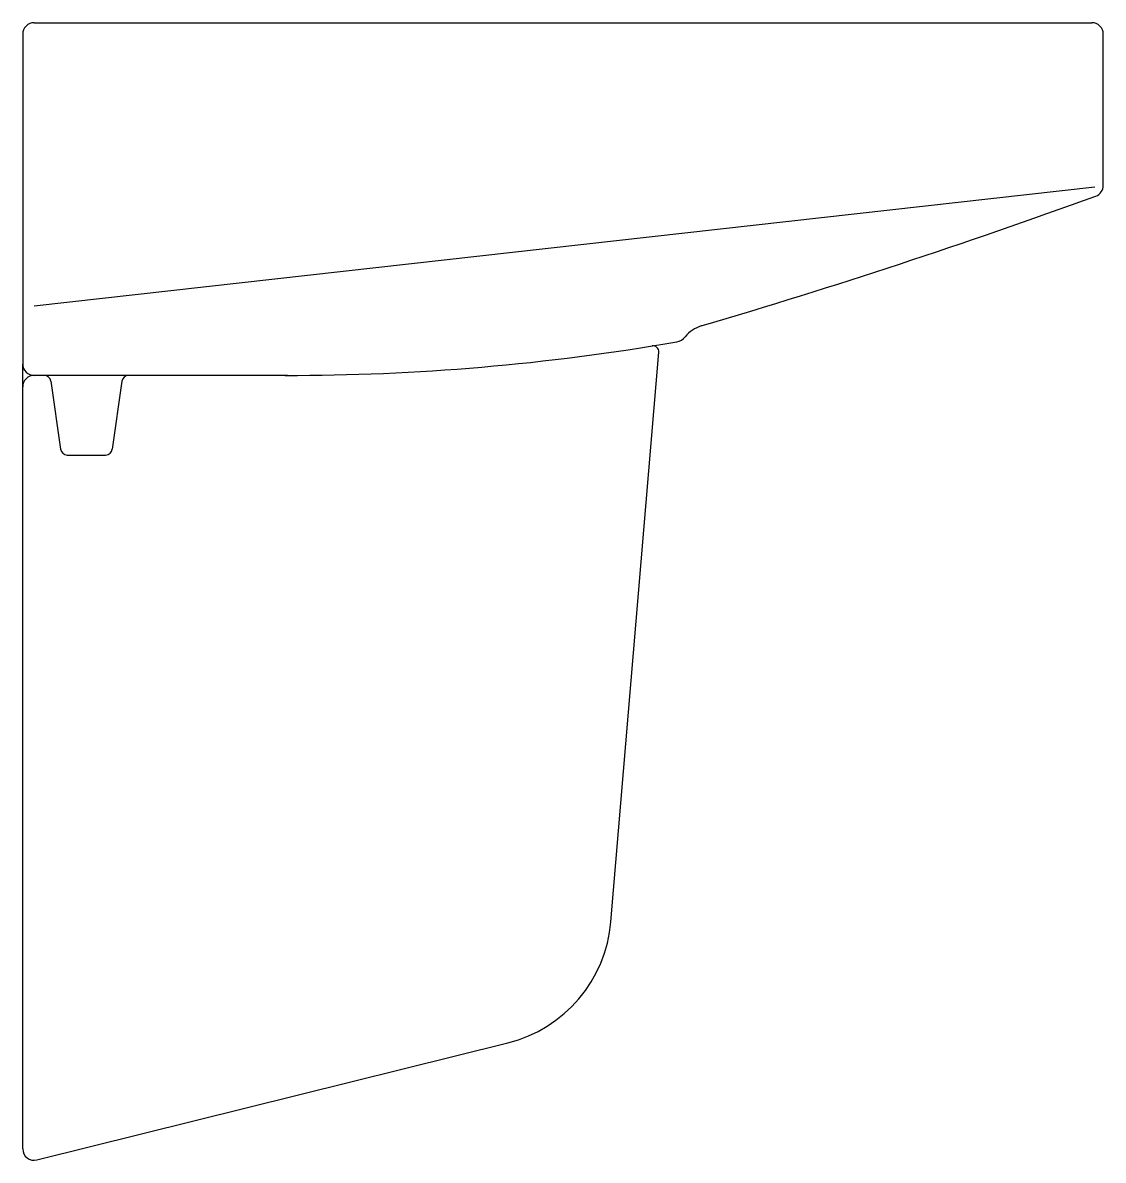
# Model space of a CAD drawing. Extents: x 374 to 849, y 1432 to 1932.
import ezdxf

# ---------------------------------------------------------------- set-up
doc = ezdxf.new("R2010")
doc.units = 0
doc.header["$LTSCALE"] = 50
doc.layers.add('FINA', color=6, linetype='CONTINUOUS')
doc.layers.add('GROSSA', color=3, linetype='CONTINUOUS')

msp = doc.modelspace()

# ---------------------------------------------------------------- linework, layer by layer
at = {"layer": 'FINA', "color": 0, "linetype": 'CONTINUOUS'}
msp.add_line((379.32, 1807.08), (845.63, 1859.44), dxfattribs=at)
at = {"layer": 'GROSSA', "color": 0, "linetype": 'CONTINUOUS'}
for p, q in [((379.37, 1931.52), (844.37, 1931.52)), ((849.37, 1860.02), (849.37, 1926.52)), ((632.96, 1536.36), (653.96, 1786.78)), ((490.76, 1776.52), (379.37, 1776.52)), ((386.74, 1773.95), (391, 1744.1)), ((418, 1773.95), (413.74, 1744.1)), ((393.97, 1741.52), (410.77, 1741.52)), ((380.58, 1431.67), (587.65, 1483.15))]:
    msp.add_line(p, q, dxfattribs=at)
at = {"layer": 'GROSSA', "color": 0}
for p, q in [((374.37, 1926.52), (374.37, 1781.52)), ((374.37, 1771.52), (374.37, 1781.52)), ((374.37, 1436.52), (374.37, 1771.52))]:
    msp.add_line(p, q, dxfattribs=at)
at = {"layer": 'GROSSA', "color": 0, "linetype": 'CONTINUOUS'}
for centre, radius, start, end in [((379.37, 1926.52), 5, 90, 180.0015), ((844.37, 1926.52), 5, 359.9985, 90), ((844.37, 1860.02), 5, 289.9468, 0.0003), ((-178.05, 4674.56), 2999.49, 286.47605, 289.96465), ((676.64, 1784.8), 14.01, 106.4373, 141.6901), ((490.76, 2776.44), 999.92, 269.9394, 279.85558), ((660.94, 1797.2), 6, 279.4209, 321.6944), ((651.47, 1786.99), 2.5, 355.2082, 99.1895), ((379.37, 1781.52), 5, 179.9985, 270), ((379.37, 1771.52), 5, 90, 180.0015), ((383.77, 1773.52), 3, 8.1359, 89.3466), ((420.97, 1773.52), 3, 90.6534, 171.8641), ((393.97, 1744.52), 3, 188.1359, 269.3466), ((410.77, 1744.52), 3, 270.6534, 351.8641), ((573.17, 1541.38), 60, 283.9611, 355.2073), ((379.37, 1436.52), 5, 180.0012, 283.9584)]:
    msp.add_arc(centre, radius, start, end, dxfattribs=at)

doc.saveas('drawing.dxf')
